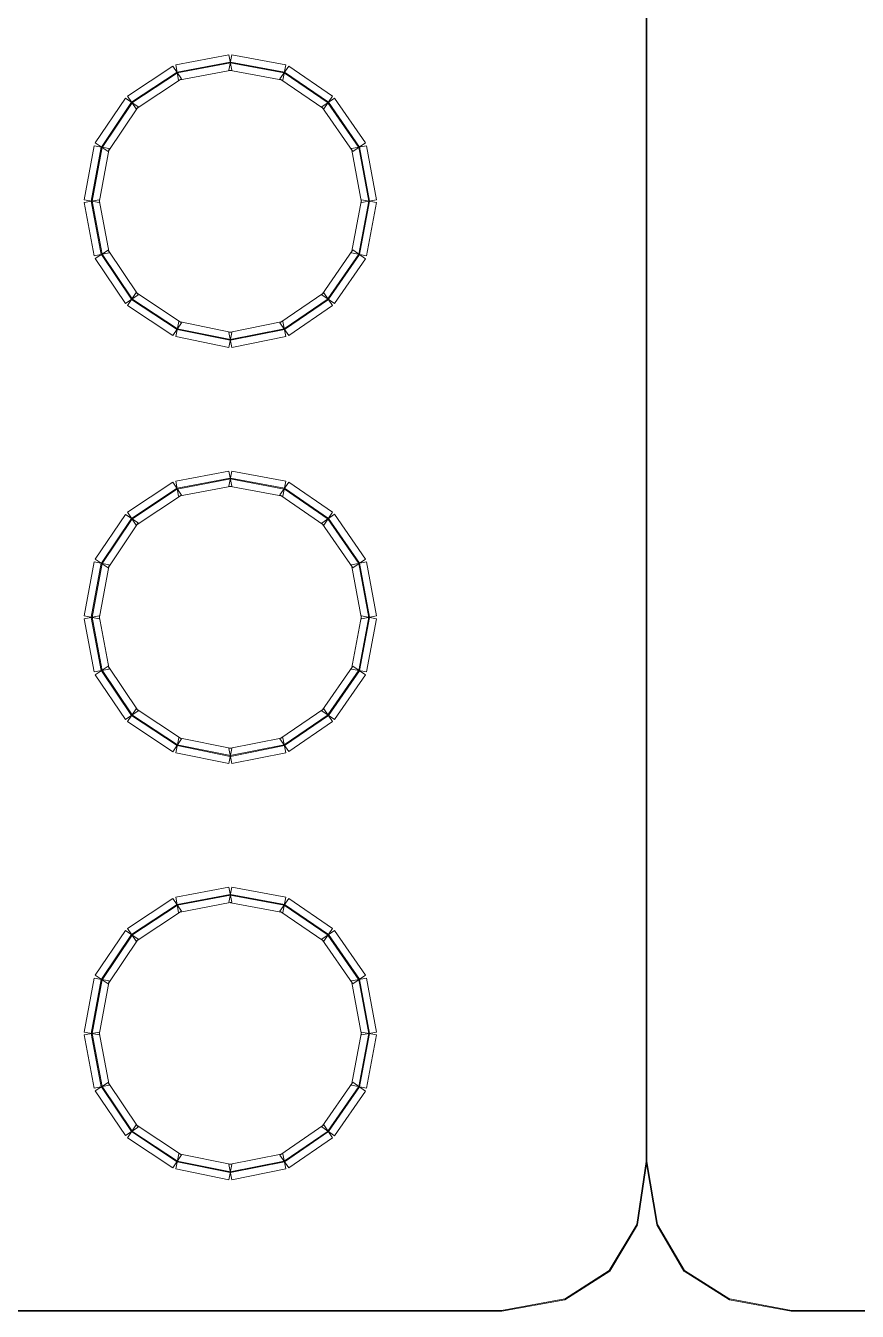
# Model space of a CAD drawing. Header units: millimetres. Extents: x -200 to 200, y -162 to 219.
# Drawn here: x 7.26 to 35.81, y -161.91 to -117.78 of the extents above; entities that cross this region are included whole.
import ezdxf

# ---------------------------------------------------------------- set-up
doc = ezdxf.new("R2010")
doc.units = ezdxf.units.MM
doc.header["$MEASUREMENT"] = 0

msp = doc.modelspace()

# ---------------------------------------------------------------- linework, layer by layer
at = {"color": 1, "lineweight": 5}
for points in [[(28.5563, -71.7942), (28.5563, -71.7942), (28.5828, -71.7942), (28.5828, -71.7942), (28.5828, -71.7942), (28.5828, -71.7942), (28.5828, -156.7622), (28.5828, -156.7622), (28.5828, -156.7622), (28.5828, -156.7622), (28.5563, -156.7622), (28.5563, -156.7622), (28.5563, -156.7622), (28.5563, -156.7622), (28.5563, -71.7942), (28.5563, -71.7942)], [(28.5565, -156.7603), (28.5565, -156.7603), (28.5826, -156.7641), (28.5826, -156.7641), (28.5826, -156.7641), (28.5826, -156.7641), (28.2652, -158.9333), (28.2652, -158.9333), (28.2652, -158.9333), (28.2652, -158.9333), (28.239, -158.9295), (28.239, -158.9295), (28.239, -158.9295), (28.239, -158.9295), (28.5565, -156.7603), (28.5565, -156.7603)], [(28.9529, -158.9292), (28.9529, -158.9292), (28.9268, -158.9336), (28.9268, -158.9336), (28.9268, -158.9336), (28.9268, -158.9336), (28.5565, -156.7644), (28.5565, -156.7644), (28.5565, -156.7644), (28.5565, -156.7644), (28.5826, -156.76), (28.5826, -156.76), (28.5826, -156.76), (28.5826, -156.76), (28.9529, -158.9292), (28.9529, -158.9292)], [(28.2408, -158.9246), (28.2408, -158.9246), (28.2634, -158.9382), (28.2634, -158.9382), (28.2634, -158.9382), (28.2634, -158.9382), (27.3111, -160.5254), (27.3111, -160.5254), (27.3111, -160.5254), (27.3111, -160.5254), (27.2884, -160.5118), (27.2884, -160.5118), (27.2884, -160.5118), (27.2884, -160.5118), (28.2408, -158.9246), (28.2408, -158.9246)], [(29.8772, -160.5119), (29.8772, -160.5119), (29.8543, -160.5253), (29.8543, -160.5253), (29.8543, -160.5253), (29.8543, -160.5253), (28.9285, -158.9381), (28.9285, -158.9381), (28.9285, -158.9381), (28.9285, -158.9381), (28.9513, -158.9247), (28.9513, -158.9247), (28.9513, -158.9247), (28.9513, -158.9247), (29.8772, -160.5119), (29.8772, -160.5119)], [(27.2927, -160.5074), (27.2927, -160.5074), (27.3069, -160.5297), (27.3069, -160.5297), (27.3069, -160.5297), (27.3069, -160.5297), (25.7726, -161.5085), (25.7726, -161.5085), (25.7726, -161.5085), (25.7726, -161.5085), (25.7584, -161.4862), (25.7584, -161.4862), (25.7584, -161.4862), (25.7584, -161.4862), (27.2927, -160.5074), (27.2927, -160.5074)], [(31.4335, -161.4862), (31.4335, -161.4862), (31.4195, -161.5086), (31.4195, -161.5086), (31.4195, -161.5086), (31.4195, -161.5086), (29.8587, -160.5298), (29.8587, -160.5298), (29.8587, -160.5298), (29.8587, -160.5298), (29.8728, -160.5074), (29.8728, -160.5074), (29.8728, -160.5074), (29.8728, -160.5074), (31.4335, -161.4862), (31.4335, -161.4862)], [(25.7631, -161.4843), (25.7631, -161.4843), (25.7679, -161.5104), (25.7679, -161.5104), (25.7679, -161.5104), (25.7679, -161.5104), (23.5987, -161.9072), (23.5987, -161.9072), (23.5987, -161.9072), (23.5987, -161.9072), (23.5939, -161.8811), (23.5939, -161.8811), (23.5939, -161.8811), (23.5939, -161.8811), (25.7631, -161.4843), (25.7631, -161.4843)], [(33.5452, -161.8812), (33.5452, -161.8812), (33.5403, -161.9072), (33.5403, -161.9072), (33.5403, -161.9072), (33.5403, -161.9072), (31.4241, -161.5104), (31.4241, -161.5104), (31.4241, -161.5104), (31.4241, -161.5104), (31.4289, -161.4844), (31.4289, -161.4844), (31.4289, -161.4844), (31.4289, -161.4844), (33.5452, -161.8812), (33.5452, -161.8812)], [(23.5963, -161.8809), (23.5963, -161.8809), (23.5963, -161.9074), (23.5963, -161.9074), (23.5963, -161.9074), (23.5963, -161.9074), (4.9732, -161.9074), (4.9732, -161.9074), (4.9732, -161.9074), (4.9732, -161.9074), (4.9732, -161.8809), (4.9732, -161.8809), (4.9732, -161.8809), (4.9732, -161.8809), (23.5963, -161.8809), (23.5963, -161.8809)], [(33.5428, -161.9074), (33.5428, -161.9074), (33.5428, -161.8809), (33.5428, -161.8809), (33.5428, -161.8809), (33.5428, -161.8809), (80.7354, -161.8809), (80.7354, -161.8809), (80.7354, -161.8809), (80.7354, -161.8809), (80.7354, -161.9074), (80.7354, -161.9074), (80.7354, -161.9074), (80.7354, -161.9074), (33.5428, -161.9074), (33.5428, -161.9074)]]:
    msp.add_open_spline(points, degree=3, knots=[0, 0, 0, 0, 0.25, 0.25, 0.25, 0.25, 0.5, 0.5, 0.5, 0.5, 0.75, 0.75, 0.75, 0.75, 1, 1, 1, 1], dxfattribs=at)
at = {"color": 4, "lineweight": 5}
for points in [[(14.2358, -118.7799), (14.2358, -118.7799), (14.3337, -119.2998), (14.3337, -119.2998), (14.3337, -119.2998), (14.3337, -119.2998), (12.5085, -119.6437), (12.5085, -119.6437), (12.5085, -119.6437), (12.5085, -119.6437), (12.4105, -119.1238), (12.4105, -119.1238), (12.4105, -119.1238), (12.4105, -119.1238), (14.2358, -118.7799), (14.2358, -118.7799)], [(14.2823, -119.0268), (14.2823, -119.0268), (14.2872, -119.0528), (14.2872, -119.0528), (14.2872, -119.0528), (14.2872, -119.0528), (12.4619, -119.3967), (12.4619, -119.3967), (12.4619, -119.3967), (12.4619, -119.3967), (12.457, -119.3707), (12.457, -119.3707), (12.457, -119.3707), (12.457, -119.3707), (14.2823, -119.0268), (14.2823, -119.0268)], [(16.1848, -119.1236), (16.1848, -119.1236), (16.0882, -119.6438), (16.0882, -119.6438), (16.0882, -119.6438), (16.0882, -119.6438), (14.2365, -119.2999), (14.2365, -119.2999), (14.2365, -119.2999), (14.2365, -119.2999), (14.3331, -118.7797), (14.3331, -118.7797), (14.3331, -118.7797), (14.3331, -118.7797), (16.1848, -119.1236), (16.1848, -119.1236)], [(16.1389, -119.3707), (16.1389, -119.3707), (16.1341, -119.3967), (16.1341, -119.3967), (16.1341, -119.3967), (16.1341, -119.3967), (14.2824, -119.0528), (14.2824, -119.0528), (14.2824, -119.0528), (14.2824, -119.0528), (14.2872, -119.0268), (14.2872, -119.0268), (14.2872, -119.0268), (14.2872, -119.0268), (16.1389, -119.3707), (16.1389, -119.3707)], [(12.3136, -119.163), (12.3136, -119.163), (12.6054, -119.6044), (12.6054, -119.6044), (12.6054, -119.6044), (12.6054, -119.6044), (11.0446, -120.6361), (11.0446, -120.6361), (11.0446, -120.6361), (11.0446, -120.6361), (10.7529, -120.1947), (10.7529, -120.1947), (10.7529, -120.1947), (10.7529, -120.1947), (12.3136, -119.163), (12.3136, -119.163)], [(12.4522, -119.3727), (12.4522, -119.3727), (12.4668, -119.3947), (12.4668, -119.3947), (12.4668, -119.3947), (12.4668, -119.3947), (10.906, -120.4264), (10.906, -120.4264), (10.906, -120.4264), (10.906, -120.4264), (10.8915, -120.4044), (10.8915, -120.4044), (10.8915, -120.4044), (10.8915, -120.4044), (12.4522, -119.3727), (12.4522, -119.3727)], [(17.7937, -120.1971), (17.7937, -120.1971), (17.495, -120.6337), (17.495, -120.6337), (17.495, -120.6337), (17.495, -120.6337), (15.9871, -119.602), (15.9871, -119.602), (15.9871, -119.602), (15.9871, -119.602), (16.2859, -119.1654), (16.2859, -119.1654), (16.2859, -119.1654), (16.2859, -119.1654), (17.7937, -120.1971), (17.7937, -120.1971)], [(17.6518, -120.4045), (17.6518, -120.4045), (17.6369, -120.4263), (17.6369, -120.4263), (17.6369, -120.4263), (17.6369, -120.4263), (16.129, -119.3946), (16.129, -119.3946), (16.129, -119.3946), (16.129, -119.3946), (16.144, -119.3728), (16.144, -119.3728), (16.144, -119.3728), (16.144, -119.3728), (17.6518, -120.4045), (17.6518, -120.4045)], [(10.6792, -120.2678), (10.6792, -120.2678), (11.1183, -120.563), (11.1183, -120.563), (11.1183, -120.563), (11.1183, -120.563), (10.0866, -122.0973), (10.0866, -122.0973), (10.0866, -122.0973), (10.0866, -122.0973), (9.6475, -121.8021), (9.6475, -121.8021), (9.6475, -121.8021), (9.6475, -121.8021), (10.6792, -120.2678), (10.6792, -120.2678)], [(10.8878, -120.408), (10.8878, -120.408), (10.9097, -120.4228), (10.9097, -120.4228), (10.9097, -120.4228), (10.9097, -120.4228), (9.878, -121.9571), (9.878, -121.9571), (9.878, -121.9571), (9.878, -121.9571), (9.8561, -121.9423), (9.8561, -121.9423), (9.8561, -121.9423), (9.8561, -121.9423), (10.8878, -120.408), (10.8878, -120.408)], [(18.9202, -121.7995), (18.9202, -121.7995), (18.4847, -122.0999), (18.4847, -122.0999), (18.4847, -122.0999), (18.4847, -122.0999), (17.4266, -120.5656), (17.4266, -120.5656), (17.4266, -120.5656), (17.4266, -120.5656), (17.8621, -120.2652), (17.8621, -120.2652), (17.8621, -120.2652), (17.8621, -120.2652), (18.9202, -121.7995), (18.9202, -121.7995)], [(18.7134, -121.9422), (18.7134, -121.9422), (18.6916, -121.9572), (18.6916, -121.9572), (18.6916, -121.9572), (18.6916, -121.9572), (17.6334, -120.4229), (17.6334, -120.4229), (17.6334, -120.4229), (17.6334, -120.4229), (17.6552, -120.4079), (17.6552, -120.4079), (17.6552, -120.4079), (17.6552, -120.4079), (18.7134, -121.9422), (18.7134, -121.9422)], [(9.607, -121.9014), (9.607, -121.9014), (10.1272, -121.998), (10.1272, -121.998), (10.1272, -121.998), (10.1272, -121.998), (9.7833, -123.8497), (9.7833, -123.8497), (9.7833, -123.8497), (9.7833, -123.8497), (9.2631, -123.7531), (9.2631, -123.7531), (9.2631, -123.7531), (9.2631, -123.7531), (9.607, -121.9014), (9.607, -121.9014)], [(9.8541, -121.9473), (9.8541, -121.9473), (9.8801, -121.9521), (9.8801, -121.9521), (9.8801, -121.9521), (9.8801, -121.9521), (9.5362, -123.8038), (9.5362, -123.8038), (9.5362, -123.8038), (9.5362, -123.8038), (9.5102, -123.799), (9.5102, -123.799), (9.5102, -123.799), (9.5102, -123.799), (9.8541, -121.9473), (9.8541, -121.9473)], [(19.3064, -123.7531), (19.3064, -123.7531), (18.7863, -123.8497), (18.7863, -123.8497), (18.7863, -123.8497), (18.7863, -123.8497), (18.4424, -121.998), (18.4424, -121.998), (18.4424, -121.998), (18.4424, -121.998), (18.9626, -121.9014), (18.9626, -121.9014), (18.9626, -121.9014), (18.9626, -121.9014), (19.3064, -123.7531), (19.3064, -123.7531)], [(19.0594, -123.799), (19.0594, -123.799), (19.0334, -123.8038), (19.0334, -123.8038), (19.0334, -123.8038), (19.0334, -123.8038), (18.6895, -121.9521), (18.6895, -121.9521), (18.6895, -121.9521), (18.6895, -121.9521), (18.7155, -121.9473), (18.7155, -121.9473), (18.7155, -121.9473), (18.7155, -121.9473), (19.0594, -123.799), (19.0594, -123.799)], [(9.2632, -123.8504), (9.2632, -123.8504), (9.7831, -123.7524), (9.7831, -123.7524), (9.7831, -123.7524), (9.7831, -123.7524), (10.127, -125.5777), (10.127, -125.5777), (10.127, -125.5777), (10.127, -125.5777), (9.6071, -125.6757), (9.6071, -125.6757), (9.6071, -125.6757), (9.6071, -125.6757), (9.2632, -123.8504), (9.2632, -123.8504)], [(9.5102, -123.8039), (9.5102, -123.8039), (9.5362, -123.799), (9.5362, -123.799), (9.5362, -123.799), (9.5362, -123.799), (9.8801, -125.6242), (9.8801, -125.6242), (9.8801, -125.6242), (9.8801, -125.6242), (9.8541, -125.6291), (9.8541, -125.6291), (9.8541, -125.6291), (9.8541, -125.6291), (9.5102, -123.8039), (9.5102, -123.8039)], [(18.9624, -125.6757), (18.9624, -125.6757), (18.4425, -125.5777), (18.4425, -125.5777), (18.4425, -125.5777), (18.4425, -125.5777), (18.7864, -123.7524), (18.7864, -123.7524), (18.7864, -123.7524), (18.7864, -123.7524), (19.3063, -123.8504), (19.3063, -123.8504), (19.3063, -123.8504), (19.3063, -123.8504), (18.9624, -125.6757), (18.9624, -125.6757)], [(18.7155, -125.6291), (18.7155, -125.6291), (18.6895, -125.6242), (18.6895, -125.6242), (18.6895, -125.6242), (18.6895, -125.6242), (19.0334, -123.799), (19.0334, -123.799), (19.0334, -123.799), (19.0334, -123.799), (19.0594, -123.8039), (19.0594, -123.8039), (19.0594, -123.8039), (19.0594, -123.8039), (18.7155, -125.6291), (18.7155, -125.6291)], [(9.6475, -125.7743), (9.6475, -125.7743), (10.0866, -125.4791), (10.0866, -125.4791), (10.0866, -125.4791), (10.0866, -125.4791), (11.1183, -127.0134), (11.1183, -127.0134), (11.1183, -127.0134), (11.1183, -127.0134), (10.6792, -127.3086), (10.6792, -127.3086), (10.6792, -127.3086), (10.6792, -127.3086), (9.6475, -125.7743), (9.6475, -125.7743)], [(9.8561, -125.6341), (9.8561, -125.6341), (9.878, -125.6193), (9.878, -125.6193), (9.878, -125.6193), (9.878, -125.6193), (10.9097, -127.1536), (10.9097, -127.1536), (10.9097, -127.1536), (10.9097, -127.1536), (10.8878, -127.1684), (10.8878, -127.1684), (10.8878, -127.1684), (10.8878, -127.1684), (9.8561, -125.6341), (9.8561, -125.6341)], [(17.8621, -127.3112), (17.8621, -127.3112), (17.4266, -127.0108), (17.4266, -127.0108), (17.4266, -127.0108), (17.4266, -127.0108), (18.4847, -125.4765), (18.4847, -125.4765), (18.4847, -125.4765), (18.4847, -125.4765), (18.9202, -125.7769), (18.9202, -125.7769), (18.9202, -125.7769), (18.9202, -125.7769), (17.8621, -127.3112), (17.8621, -127.3112)], [(17.6552, -127.1685), (17.6552, -127.1685), (17.6334, -127.1535), (17.6334, -127.1535), (17.6334, -127.1535), (17.6334, -127.1535), (18.6916, -125.6192), (18.6916, -125.6192), (18.6916, -125.6192), (18.6916, -125.6192), (18.7134, -125.6342), (18.7134, -125.6342), (18.7134, -125.6342), (18.7134, -125.6342), (17.6552, -127.1685), (17.6552, -127.1685)], [(10.7529, -127.3817), (10.7529, -127.3817), (11.0446, -126.9403), (11.0446, -126.9403), (11.0446, -126.9403), (11.0446, -126.9403), (12.6054, -127.972), (12.6054, -127.972), (12.6054, -127.972), (12.6054, -127.972), (12.3136, -128.4133), (12.3136, -128.4133), (12.3136, -128.4133), (12.3136, -128.4133), (10.7529, -127.3817), (10.7529, -127.3817)], [(16.2859, -128.411), (16.2859, -128.411), (15.9871, -127.9743), (15.9871, -127.9743), (15.9871, -127.9743), (15.9871, -127.9743), (17.495, -126.9427), (17.495, -126.9427), (17.495, -126.9427), (17.495, -126.9427), (17.7937, -127.3793), (17.7937, -127.3793), (17.7937, -127.3793), (17.7937, -127.3793), (16.2859, -128.411), (16.2859, -128.411)], [(10.8915, -127.172), (10.8915, -127.172), (10.906, -127.1499), (10.906, -127.1499), (10.906, -127.1499), (10.906, -127.1499), (12.4668, -128.1816), (12.4668, -128.1816), (12.4668, -128.1816), (12.4668, -128.1816), (12.4522, -128.2037), (12.4522, -128.2037), (12.4522, -128.2037), (12.4522, -128.2037), (10.8915, -127.172), (10.8915, -127.172)], [(16.144, -128.2036), (16.144, -128.2036), (16.129, -128.1817), (16.129, -128.1817), (16.129, -128.1817), (16.129, -128.1817), (17.6369, -127.1501), (17.6369, -127.1501), (17.6369, -127.1501), (17.6369, -127.1501), (17.6518, -127.1719), (17.6518, -127.1719), (17.6518, -127.1719), (17.6518, -127.1719), (16.144, -128.2036), (16.144, -128.2036)], [(12.4069, -128.4519), (12.4069, -128.4519), (12.5121, -127.9334), (12.5121, -127.9334), (12.5121, -127.9334), (12.5121, -127.9334), (14.3374, -128.3038), (14.3374, -128.3038), (14.3374, -128.3038), (14.3374, -128.3038), (14.2322, -128.8223), (14.2322, -128.8223), (14.2322, -128.8223), (14.2322, -128.8223), (12.4069, -128.4519), (12.4069, -128.4519)], [(14.3366, -128.8224), (14.3366, -128.8224), (14.2329, -128.3036), (14.2329, -128.3036), (14.2329, -128.3036), (14.2329, -128.3036), (16.0846, -127.9333), (16.0846, -127.9333), (16.0846, -127.9333), (16.0846, -127.9333), (16.1884, -128.4521), (16.1884, -128.4521), (16.1884, -128.4521), (16.1884, -128.4521), (14.3366, -128.8224), (14.3366, -128.8224)], [(12.4569, -128.2056), (12.4569, -128.2056), (12.4621, -128.1797), (12.4621, -128.1797), (12.4621, -128.1797), (12.4621, -128.1797), (14.2874, -128.55), (14.2874, -128.55), (14.2874, -128.55), (14.2874, -128.55), (14.2821, -128.576), (14.2821, -128.576), (14.2821, -128.576), (14.2821, -128.576), (12.4569, -128.2056), (12.4569, -128.2056)], [(14.2874, -128.576), (14.2874, -128.576), (14.2822, -128.55), (14.2822, -128.55), (14.2822, -128.55), (14.2822, -128.55), (16.1339, -128.1797), (16.1339, -128.1797), (16.1339, -128.1797), (16.1339, -128.1797), (16.1391, -128.2056), (16.1391, -128.2056), (16.1391, -128.2056), (16.1391, -128.2056), (14.2874, -128.576), (14.2874, -128.576)], [(14.2358, -133.0646), (14.2358, -133.0646), (14.3337, -133.5846), (14.3337, -133.5846), (14.3337, -133.5846), (14.3337, -133.5846), (12.5085, -133.9285), (12.5085, -133.9285), (12.5085, -133.9285), (12.5085, -133.9285), (12.4105, -133.4085), (12.4105, -133.4085), (12.4105, -133.4085), (12.4105, -133.4085), (14.2358, -133.0646), (14.2358, -133.0646)], [(16.1848, -133.4084), (16.1848, -133.4084), (16.0882, -133.9286), (16.0882, -133.9286), (16.0882, -133.9286), (16.0882, -133.9286), (14.2365, -133.5847), (14.2365, -133.5847), (14.2365, -133.5847), (14.2365, -133.5847), (14.3331, -133.0645), (14.3331, -133.0645), (14.3331, -133.0645), (14.3331, -133.0645), (16.1848, -133.4084), (16.1848, -133.4084)], [(12.3136, -133.4478), (12.3136, -133.4478), (12.6054, -133.8892), (12.6054, -133.8892), (12.6054, -133.8892), (12.6054, -133.8892), (11.0446, -134.9208), (11.0446, -134.9208), (11.0446, -134.9208), (11.0446, -134.9208), (10.7529, -134.4795), (10.7529, -134.4795), (10.7529, -134.4795), (10.7529, -134.4795), (12.3136, -133.4478), (12.3136, -133.4478)], [(12.4522, -133.6575), (12.4522, -133.6575), (12.4668, -133.6795), (12.4668, -133.6795), (12.4668, -133.6795), (12.4668, -133.6795), (10.906, -134.7112), (10.906, -134.7112), (10.906, -134.7112), (10.906, -134.7112), (10.8915, -134.6891), (10.8915, -134.6891), (10.8915, -134.6891), (10.8915, -134.6891), (12.4522, -133.6575), (12.4522, -133.6575)], [(14.2823, -133.3116), (14.2823, -133.3116), (14.2872, -133.3376), (14.2872, -133.3376), (14.2872, -133.3376), (14.2872, -133.3376), (12.4619, -133.6815), (12.4619, -133.6815), (12.4619, -133.6815), (12.4619, -133.6815), (12.457, -133.6555), (12.457, -133.6555), (12.457, -133.6555), (12.457, -133.6555), (14.2823, -133.3116), (14.2823, -133.3116)], [(16.1389, -133.6555), (16.1389, -133.6555), (16.1341, -133.6815), (16.1341, -133.6815), (16.1341, -133.6815), (16.1341, -133.6815), (14.2824, -133.3376), (14.2824, -133.3376), (14.2824, -133.3376), (14.2824, -133.3376), (14.2872, -133.3116), (14.2872, -133.3116), (14.2872, -133.3116), (14.2872, -133.3116), (16.1389, -133.6555), (16.1389, -133.6555)], [(17.7937, -134.4819), (17.7937, -134.4819), (17.495, -134.9185), (17.495, -134.9185), (17.495, -134.9185), (17.495, -134.9185), (15.9871, -133.8868), (15.9871, -133.8868), (15.9871, -133.8868), (15.9871, -133.8868), (16.2859, -133.4502), (16.2859, -133.4502), (16.2859, -133.4502), (16.2859, -133.4502), (17.7937, -134.4819), (17.7937, -134.4819)], [(17.6518, -134.6893), (17.6518, -134.6893), (17.6369, -134.7111), (17.6369, -134.7111), (17.6369, -134.7111), (17.6369, -134.7111), (16.129, -133.6794), (16.129, -133.6794), (16.129, -133.6794), (16.129, -133.6794), (16.144, -133.6576), (16.144, -133.6576), (16.144, -133.6576), (16.144, -133.6576), (17.6518, -134.6893), (17.6518, -134.6893)], [(10.6792, -134.5526), (10.6792, -134.5526), (11.1183, -134.8478), (11.1183, -134.8478), (11.1183, -134.8478), (11.1183, -134.8478), (10.0866, -136.3821), (10.0866, -136.3821), (10.0866, -136.3821), (10.0866, -136.3821), (9.6475, -136.0869), (9.6475, -136.0869), (9.6475, -136.0869), (9.6475, -136.0869), (10.6792, -134.5526), (10.6792, -134.5526)], [(18.9202, -136.0843), (18.9202, -136.0843), (18.4847, -136.3846), (18.4847, -136.3846), (18.4847, -136.3846), (18.4847, -136.3846), (17.4266, -134.8504), (17.4266, -134.8504), (17.4266, -134.8504), (17.4266, -134.8504), (17.8621, -134.55), (17.8621, -134.55), (17.8621, -134.55), (17.8621, -134.55), (18.9202, -136.0843), (18.9202, -136.0843)], [(10.8878, -134.6928), (10.8878, -134.6928), (10.9097, -134.7076), (10.9097, -134.7076), (10.9097, -134.7076), (10.9097, -134.7076), (9.878, -136.2418), (9.878, -136.2418), (9.878, -136.2418), (9.878, -136.2418), (9.8561, -136.2271), (9.8561, -136.2271), (9.8561, -136.2271), (9.8561, -136.2271), (10.8878, -134.6928), (10.8878, -134.6928)], [(18.7134, -136.227), (18.7134, -136.227), (18.6916, -136.242), (18.6916, -136.242), (18.6916, -136.242), (18.6916, -136.242), (17.6334, -134.7077), (17.6334, -134.7077), (17.6334, -134.7077), (17.6334, -134.7077), (17.6552, -134.6927), (17.6552, -134.6927), (17.6552, -134.6927), (17.6552, -134.6927), (18.7134, -136.227), (18.7134, -136.227)], [(9.607, -136.1862), (9.607, -136.1862), (10.1272, -136.2828), (10.1272, -136.2828), (10.1272, -136.2828), (10.1272, -136.2828), (9.7833, -138.1345), (9.7833, -138.1345), (9.7833, -138.1345), (9.7833, -138.1345), (9.2631, -138.0379), (9.2631, -138.0379), (9.2631, -138.0379), (9.2631, -138.0379), (9.607, -136.1862), (9.607, -136.1862)], [(9.8541, -136.232), (9.8541, -136.232), (9.8801, -136.2369), (9.8801, -136.2369), (9.8801, -136.2369), (9.8801, -136.2369), (9.5362, -138.0886), (9.5362, -138.0886), (9.5362, -138.0886), (9.5362, -138.0886), (9.5102, -138.0838), (9.5102, -138.0838), (9.5102, -138.0838), (9.5102, -138.0838), (9.8541, -136.232), (9.8541, -136.232)], [(19.3064, -138.0379), (19.3064, -138.0379), (18.7863, -138.1345), (18.7863, -138.1345), (18.7863, -138.1345), (18.7863, -138.1345), (18.4424, -136.2828), (18.4424, -136.2828), (18.4424, -136.2828), (18.4424, -136.2828), (18.9626, -136.1862), (18.9626, -136.1862), (18.9626, -136.1862), (18.9626, -136.1862), (19.3064, -138.0379), (19.3064, -138.0379)], [(19.0594, -138.0838), (19.0594, -138.0838), (19.0334, -138.0886), (19.0334, -138.0886), (19.0334, -138.0886), (19.0334, -138.0886), (18.6895, -136.2369), (18.6895, -136.2369), (18.6895, -136.2369), (18.6895, -136.2369), (18.7155, -136.232), (18.7155, -136.232), (18.7155, -136.232), (18.7155, -136.232), (19.0594, -138.0838), (19.0594, -138.0838)], [(9.2632, -138.1352), (9.2632, -138.1352), (9.7831, -138.0372), (9.7831, -138.0372), (9.7831, -138.0372), (9.7831, -138.0372), (10.127, -139.8625), (10.127, -139.8625), (10.127, -139.8625), (10.127, -139.8625), (9.6071, -139.9604), (9.6071, -139.9604), (9.6071, -139.9604), (9.6071, -139.9604), (9.2632, -138.1352), (9.2632, -138.1352)], [(9.5102, -138.0886), (9.5102, -138.0886), (9.5362, -138.0837), (9.5362, -138.0837), (9.5362, -138.0837), (9.5362, -138.0837), (9.8801, -139.909), (9.8801, -139.909), (9.8801, -139.909), (9.8801, -139.909), (9.8541, -139.9139), (9.8541, -139.9139), (9.8541, -139.9139), (9.8541, -139.9139), (9.5102, -138.0886), (9.5102, -138.0886)], [(18.9624, -139.9604), (18.9624, -139.9604), (18.4425, -139.8625), (18.4425, -139.8625), (18.4425, -139.8625), (18.4425, -139.8625), (18.7864, -138.0372), (18.7864, -138.0372), (18.7864, -138.0372), (18.7864, -138.0372), (19.3063, -138.1352), (19.3063, -138.1352), (19.3063, -138.1352), (19.3063, -138.1352), (18.9624, -139.9604), (18.9624, -139.9604)], [(18.7155, -139.9139), (18.7155, -139.9139), (18.6895, -139.909), (18.6895, -139.909), (18.6895, -139.909), (18.6895, -139.909), (19.0334, -138.0837), (19.0334, -138.0837), (19.0334, -138.0837), (19.0334, -138.0837), (19.0594, -138.0886), (19.0594, -138.0886), (19.0594, -138.0886), (19.0594, -138.0886), (18.7155, -139.9139), (18.7155, -139.9139)], [(9.6475, -140.0591), (9.6475, -140.0591), (10.0866, -139.7639), (10.0866, -139.7639), (10.0866, -139.7639), (10.0866, -139.7639), (11.1183, -141.2982), (11.1183, -141.2982), (11.1183, -141.2982), (11.1183, -141.2982), (10.6792, -141.5934), (10.6792, -141.5934), (10.6792, -141.5934), (10.6792, -141.5934), (9.6475, -140.0591), (9.6475, -140.0591)], [(17.8621, -141.5959), (17.8621, -141.5959), (17.4266, -141.2956), (17.4266, -141.2956), (17.4266, -141.2956), (17.4266, -141.2956), (18.4847, -139.7613), (18.4847, -139.7613), (18.4847, -139.7613), (18.4847, -139.7613), (18.9202, -140.0617), (18.9202, -140.0617), (18.9202, -140.0617), (18.9202, -140.0617), (17.8621, -141.5959), (17.8621, -141.5959)], [(9.8561, -139.9188), (9.8561, -139.9188), (9.878, -139.9041), (9.878, -139.9041), (9.878, -139.9041), (9.878, -139.9041), (10.9097, -141.4384), (10.9097, -141.4384), (10.9097, -141.4384), (10.9097, -141.4384), (10.8878, -141.4531), (10.8878, -141.4531), (10.8878, -141.4531), (10.8878, -141.4531), (9.8561, -139.9188), (9.8561, -139.9188)], [(17.6552, -141.4533), (17.6552, -141.4533), (17.6334, -141.4383), (17.6334, -141.4383), (17.6334, -141.4383), (17.6334, -141.4383), (18.6916, -139.904), (18.6916, -139.904), (18.6916, -139.904), (18.6916, -139.904), (18.7134, -139.919), (18.7134, -139.919), (18.7134, -139.919), (18.7134, -139.919), (17.6552, -141.4533), (17.6552, -141.4533)], [(10.7529, -141.6664), (10.7529, -141.6664), (11.0446, -141.2251), (11.0446, -141.2251), (11.0446, -141.2251), (11.0446, -141.2251), (12.6054, -142.2568), (12.6054, -142.2568), (12.6054, -142.2568), (12.6054, -142.2568), (12.3136, -142.6981), (12.3136, -142.6981), (12.3136, -142.6981), (12.3136, -142.6981), (10.7529, -141.6664), (10.7529, -141.6664)], [(10.8915, -141.4568), (10.8915, -141.4568), (10.906, -141.4347), (10.906, -141.4347), (10.906, -141.4347), (10.906, -141.4347), (12.4668, -142.4664), (12.4668, -142.4664), (12.4668, -142.4664), (12.4668, -142.4664), (12.4522, -142.4885), (12.4522, -142.4885), (12.4522, -142.4885), (12.4522, -142.4885), (10.8915, -141.4568), (10.8915, -141.4568)], [(16.2859, -142.6958), (16.2859, -142.6958), (15.9871, -142.2591), (15.9871, -142.2591), (15.9871, -142.2591), (15.9871, -142.2591), (17.495, -141.2274), (17.495, -141.2274), (17.495, -141.2274), (17.495, -141.2274), (17.7937, -141.6641), (17.7937, -141.6641), (17.7937, -141.6641), (17.7937, -141.6641), (16.2859, -142.6958), (16.2859, -142.6958)], [(16.144, -142.4884), (16.144, -142.4884), (16.129, -142.4665), (16.129, -142.4665), (16.129, -142.4665), (16.129, -142.4665), (17.6369, -141.4348), (17.6369, -141.4348), (17.6369, -141.4348), (17.6369, -141.4348), (17.6518, -141.4567), (17.6518, -141.4567), (17.6518, -141.4567), (17.6518, -141.4567), (16.144, -142.4884), (16.144, -142.4884)], [(12.4069, -142.7367), (12.4069, -142.7367), (12.5121, -142.2182), (12.5121, -142.2182), (12.5121, -142.2182), (12.5121, -142.2182), (14.3374, -142.5885), (14.3374, -142.5885), (14.3374, -142.5885), (14.3374, -142.5885), (14.2322, -143.107), (14.2322, -143.107), (14.2322, -143.107), (14.2322, -143.107), (12.4069, -142.7367), (12.4069, -142.7367)], [(12.4569, -142.4904), (12.4569, -142.4904), (12.4621, -142.4645), (12.4621, -142.4645), (12.4621, -142.4645), (12.4621, -142.4645), (14.2874, -142.8348), (14.2874, -142.8348), (14.2874, -142.8348), (14.2874, -142.8348), (14.2821, -142.8607), (14.2821, -142.8607), (14.2821, -142.8607), (14.2821, -142.8607), (12.4569, -142.4904), (12.4569, -142.4904)], [(14.3366, -143.1072), (14.3366, -143.1072), (14.2329, -142.5884), (14.2329, -142.5884), (14.2329, -142.5884), (14.2329, -142.5884), (16.0846, -142.218), (16.0846, -142.218), (16.0846, -142.218), (16.0846, -142.218), (16.1884, -142.7368), (16.1884, -142.7368), (16.1884, -142.7368), (16.1884, -142.7368), (14.3366, -143.1072), (14.3366, -143.1072)], [(14.2874, -142.8608), (14.2874, -142.8608), (14.2822, -142.8348), (14.2822, -142.8348), (14.2822, -142.8348), (14.2822, -142.8348), (16.1339, -142.4645), (16.1339, -142.4645), (16.1339, -142.4645), (16.1339, -142.4645), (16.1391, -142.4904), (16.1391, -142.4904), (16.1391, -142.4904), (16.1391, -142.4904), (14.2874, -142.8608), (14.2874, -142.8608)], [(14.2358, -147.3494), (14.2358, -147.3494), (14.3337, -147.8693), (14.3337, -147.8693), (14.3337, -147.8693), (14.3337, -147.8693), (12.5085, -148.2132), (12.5085, -148.2132), (12.5085, -148.2132), (12.5085, -148.2132), (12.4105, -147.6933), (12.4105, -147.6933), (12.4105, -147.6933), (12.4105, -147.6933), (14.2358, -147.3494), (14.2358, -147.3494)], [(16.1848, -147.6932), (16.1848, -147.6932), (16.0882, -148.2134), (16.0882, -148.2134), (16.0882, -148.2134), (16.0882, -148.2134), (14.2365, -147.8695), (14.2365, -147.8695), (14.2365, -147.8695), (14.2365, -147.8695), (14.3331, -147.3493), (14.3331, -147.3493), (14.3331, -147.3493), (14.3331, -147.3493), (16.1848, -147.6932), (16.1848, -147.6932)], [(12.3136, -147.7326), (12.3136, -147.7326), (12.6054, -148.1739), (12.6054, -148.1739), (12.6054, -148.1739), (12.6054, -148.1739), (11.0446, -149.2056), (11.0446, -149.2056), (11.0446, -149.2056), (11.0446, -149.2056), (10.7529, -148.7643), (10.7529, -148.7643), (10.7529, -148.7643), (10.7529, -148.7643), (12.3136, -147.7326), (12.3136, -147.7326)], [(14.2823, -147.5964), (14.2823, -147.5964), (14.2872, -147.6224), (14.2872, -147.6224), (14.2872, -147.6224), (14.2872, -147.6224), (12.4619, -147.9663), (12.4619, -147.9663), (12.4619, -147.9663), (12.4619, -147.9663), (12.457, -147.9403), (12.457, -147.9403), (12.457, -147.9403), (12.457, -147.9403), (14.2823, -147.5964), (14.2823, -147.5964)], [(16.1389, -147.9403), (16.1389, -147.9403), (16.1341, -147.9663), (16.1341, -147.9663), (16.1341, -147.9663), (16.1341, -147.9663), (14.2824, -147.6224), (14.2824, -147.6224), (14.2824, -147.6224), (14.2824, -147.6224), (14.2872, -147.5964), (14.2872, -147.5964), (14.2872, -147.5964), (14.2872, -147.5964), (16.1389, -147.9403), (16.1389, -147.9403)], [(17.7937, -148.7666), (17.7937, -148.7666), (17.495, -149.2033), (17.495, -149.2033), (17.495, -149.2033), (17.495, -149.2033), (15.9871, -148.1716), (15.9871, -148.1716), (15.9871, -148.1716), (15.9871, -148.1716), (16.2859, -147.735), (16.2859, -147.735), (16.2859, -147.735), (16.2859, -147.735), (17.7937, -148.7666), (17.7937, -148.7666)], [(12.4522, -147.9422), (12.4522, -147.9422), (12.4668, -147.9643), (12.4668, -147.9643), (12.4668, -147.9643), (12.4668, -147.9643), (10.906, -148.996), (10.906, -148.996), (10.906, -148.996), (10.906, -148.996), (10.8915, -148.9739), (10.8915, -148.9739), (10.8915, -148.9739), (10.8915, -148.9739), (12.4522, -147.9422), (12.4522, -147.9422)], [(17.6518, -148.974), (17.6518, -148.974), (17.6369, -148.9959), (17.6369, -148.9959), (17.6369, -148.9959), (17.6369, -148.9959), (16.129, -147.9642), (16.129, -147.9642), (16.129, -147.9642), (16.129, -147.9642), (16.144, -147.9424), (16.144, -147.9424), (16.144, -147.9424), (16.144, -147.9424), (17.6518, -148.974), (17.6518, -148.974)], [(10.6792, -148.8373), (10.6792, -148.8373), (11.1183, -149.1326), (11.1183, -149.1326), (11.1183, -149.1326), (11.1183, -149.1326), (10.0866, -150.6668), (10.0866, -150.6668), (10.0866, -150.6668), (10.0866, -150.6668), (9.6475, -150.3716), (9.6475, -150.3716), (9.6475, -150.3716), (9.6475, -150.3716), (10.6792, -148.8373), (10.6792, -148.8373)], [(10.8878, -148.9776), (10.8878, -148.9776), (10.9097, -148.9923), (10.9097, -148.9923), (10.9097, -148.9923), (10.9097, -148.9923), (9.878, -150.5266), (9.878, -150.5266), (9.878, -150.5266), (9.878, -150.5266), (9.8561, -150.5119), (9.8561, -150.5119), (9.8561, -150.5119), (9.8561, -150.5119), (10.8878, -148.9776), (10.8878, -148.9776)], [(18.9202, -150.3691), (18.9202, -150.3691), (18.4847, -150.6694), (18.4847, -150.6694), (18.4847, -150.6694), (18.4847, -150.6694), (17.4266, -149.1351), (17.4266, -149.1351), (17.4266, -149.1351), (17.4266, -149.1351), (17.8621, -148.8348), (17.8621, -148.8348), (17.8621, -148.8348), (17.8621, -148.8348), (18.9202, -150.3691), (18.9202, -150.3691)], [(18.7134, -150.5117), (18.7134, -150.5117), (18.6916, -150.5267), (18.6916, -150.5267), (18.6916, -150.5267), (18.6916, -150.5267), (17.6334, -148.9925), (17.6334, -148.9925), (17.6334, -148.9925), (17.6334, -148.9925), (17.6552, -148.9774), (17.6552, -148.9774), (17.6552, -148.9774), (17.6552, -148.9774), (18.7134, -150.5117), (18.7134, -150.5117)], [(9.607, -150.4709), (9.607, -150.4709), (10.1272, -150.5675), (10.1272, -150.5675), (10.1272, -150.5675), (10.1272, -150.5675), (9.7833, -152.4193), (9.7833, -152.4193), (9.7833, -152.4193), (9.7833, -152.4193), (9.2631, -152.3227), (9.2631, -152.3227), (9.2631, -152.3227), (9.2631, -152.3227), (9.607, -150.4709), (9.607, -150.4709)], [(19.3064, -152.3227), (19.3064, -152.3227), (18.7863, -152.4193), (18.7863, -152.4193), (18.7863, -152.4193), (18.7863, -152.4193), (18.4424, -150.5675), (18.4424, -150.5675), (18.4424, -150.5675), (18.4424, -150.5675), (18.9626, -150.4709), (18.9626, -150.4709), (18.9626, -150.4709), (18.9626, -150.4709), (19.3064, -152.3227), (19.3064, -152.3227)], [(9.8541, -150.5168), (9.8541, -150.5168), (9.8801, -150.5217), (9.8801, -150.5217), (9.8801, -150.5217), (9.8801, -150.5217), (9.5362, -152.3734), (9.5362, -152.3734), (9.5362, -152.3734), (9.5362, -152.3734), (9.5102, -152.3686), (9.5102, -152.3686), (9.5102, -152.3686), (9.5102, -152.3686), (9.8541, -150.5168), (9.8541, -150.5168)], [(19.0594, -152.3686), (19.0594, -152.3686), (19.0334, -152.3734), (19.0334, -152.3734), (19.0334, -152.3734), (19.0334, -152.3734), (18.6895, -150.5217), (18.6895, -150.5217), (18.6895, -150.5217), (18.6895, -150.5217), (18.7155, -150.5168), (18.7155, -150.5168), (18.7155, -150.5168), (18.7155, -150.5168), (19.0594, -152.3686), (19.0594, -152.3686)], [(9.2632, -152.4199), (9.2632, -152.4199), (9.7831, -152.322), (9.7831, -152.322), (9.7831, -152.322), (9.7831, -152.322), (10.127, -154.1473), (10.127, -154.1473), (10.127, -154.1473), (10.127, -154.1473), (9.6071, -154.2452), (9.6071, -154.2452), (9.6071, -154.2452), (9.6071, -154.2452), (9.2632, -152.4199), (9.2632, -152.4199)], [(9.5102, -152.3734), (9.5102, -152.3734), (9.5362, -152.3685), (9.5362, -152.3685), (9.5362, -152.3685), (9.5362, -152.3685), (9.8801, -154.1938), (9.8801, -154.1938), (9.8801, -154.1938), (9.8801, -154.1938), (9.8541, -154.1987), (9.8541, -154.1987), (9.8541, -154.1987), (9.8541, -154.1987), (9.5102, -152.3734), (9.5102, -152.3734)], [(18.9624, -154.2452), (18.9624, -154.2452), (18.4425, -154.1473), (18.4425, -154.1473), (18.4425, -154.1473), (18.4425, -154.1473), (18.7864, -152.322), (18.7864, -152.322), (18.7864, -152.322), (18.7864, -152.322), (19.3063, -152.4199), (19.3063, -152.4199), (19.3063, -152.4199), (19.3063, -152.4199), (18.9624, -154.2452), (18.9624, -154.2452)], [(18.7155, -154.1987), (18.7155, -154.1987), (18.6895, -154.1938), (18.6895, -154.1938), (18.6895, -154.1938), (18.6895, -154.1938), (19.0334, -152.3685), (19.0334, -152.3685), (19.0334, -152.3685), (19.0334, -152.3685), (19.0594, -152.3734), (19.0594, -152.3734), (19.0594, -152.3734), (19.0594, -152.3734), (18.7155, -154.1987), (18.7155, -154.1987)], [(9.6475, -154.3439), (9.6475, -154.3439), (10.0866, -154.0486), (10.0866, -154.0486), (10.0866, -154.0486), (10.0866, -154.0486), (11.1183, -155.5829), (11.1183, -155.5829), (11.1183, -155.5829), (11.1183, -155.5829), (10.6792, -155.8781), (10.6792, -155.8781), (10.6792, -155.8781), (10.6792, -155.8781), (9.6475, -154.3439), (9.6475, -154.3439)], [(9.8561, -154.2036), (9.8561, -154.2036), (9.878, -154.1889), (9.878, -154.1889), (9.878, -154.1889), (9.878, -154.1889), (10.9097, -155.7232), (10.9097, -155.7232), (10.9097, -155.7232), (10.9097, -155.7232), (10.8878, -155.7379), (10.8878, -155.7379), (10.8878, -155.7379), (10.8878, -155.7379), (9.8561, -154.2036), (9.8561, -154.2036)], [(17.8621, -155.8807), (17.8621, -155.8807), (17.4266, -155.5804), (17.4266, -155.5804), (17.4266, -155.5804), (17.4266, -155.5804), (18.4847, -154.0461), (18.4847, -154.0461), (18.4847, -154.0461), (18.4847, -154.0461), (18.9202, -154.3464), (18.9202, -154.3464), (18.9202, -154.3464), (18.9202, -154.3464), (17.8621, -155.8807), (17.8621, -155.8807)], [(17.6552, -155.738), (17.6552, -155.738), (17.6334, -155.723), (17.6334, -155.723), (17.6334, -155.723), (17.6334, -155.723), (18.6916, -154.1887), (18.6916, -154.1887), (18.6916, -154.1887), (18.6916, -154.1887), (18.7134, -154.2038), (18.7134, -154.2038), (18.7134, -154.2038), (18.7134, -154.2038), (17.6552, -155.738), (17.6552, -155.738)], [(10.7529, -155.9512), (10.7529, -155.9512), (11.0446, -155.5099), (11.0446, -155.5099), (11.0446, -155.5099), (11.0446, -155.5099), (12.6054, -156.5415), (12.6054, -156.5415), (12.6054, -156.5415), (12.6054, -156.5415), (12.3136, -156.9829), (12.3136, -156.9829), (12.3136, -156.9829), (12.3136, -156.9829), (10.7529, -155.9512), (10.7529, -155.9512)], [(10.8915, -155.7416), (10.8915, -155.7416), (10.906, -155.7195), (10.906, -155.7195), (10.906, -155.7195), (10.906, -155.7195), (12.4668, -156.7512), (12.4668, -156.7512), (12.4668, -156.7512), (12.4668, -156.7512), (12.4522, -156.7733), (12.4522, -156.7733), (12.4522, -156.7733), (12.4522, -156.7733), (10.8915, -155.7416), (10.8915, -155.7416)], [(16.2859, -156.9805), (16.2859, -156.9805), (15.9871, -156.5439), (15.9871, -156.5439), (15.9871, -156.5439), (15.9871, -156.5439), (17.495, -155.5122), (17.495, -155.5122), (17.495, -155.5122), (17.495, -155.5122), (17.7937, -155.9489), (17.7937, -155.9489), (17.7937, -155.9489), (17.7937, -155.9489), (16.2859, -156.9805), (16.2859, -156.9805)], [(16.144, -156.7731), (16.144, -156.7731), (16.129, -156.7513), (16.129, -156.7513), (16.129, -156.7513), (16.129, -156.7513), (17.6369, -155.7196), (17.6369, -155.7196), (17.6369, -155.7196), (17.6369, -155.7196), (17.6518, -155.7415), (17.6518, -155.7415), (17.6518, -155.7415), (17.6518, -155.7415), (16.144, -156.7731), (16.144, -156.7731)], [(12.4069, -157.0215), (12.4069, -157.0215), (12.5121, -156.503), (12.5121, -156.503), (12.5121, -156.503), (12.5121, -156.503), (14.3374, -156.8733), (14.3374, -156.8733), (14.3374, -156.8733), (14.3374, -156.8733), (14.2322, -157.3918), (14.2322, -157.3918), (14.2322, -157.3918), (14.2322, -157.3918), (12.4069, -157.0215), (12.4069, -157.0215)], [(14.3366, -157.392), (14.3366, -157.392), (14.2329, -156.8732), (14.2329, -156.8732), (14.2329, -156.8732), (14.2329, -156.8732), (16.0846, -156.5028), (16.0846, -156.5028), (16.0846, -156.5028), (16.0846, -156.5028), (16.1884, -157.0216), (16.1884, -157.0216), (16.1884, -157.0216), (16.1884, -157.0216), (14.3366, -157.392), (14.3366, -157.392)], [(12.4569, -156.7752), (12.4569, -156.7752), (12.4621, -156.7493), (12.4621, -156.7493), (12.4621, -156.7493), (12.4621, -156.7493), (14.2874, -157.1196), (14.2874, -157.1196), (14.2874, -157.1196), (14.2874, -157.1196), (14.2821, -157.1455), (14.2821, -157.1455), (14.2821, -157.1455), (14.2821, -157.1455), (12.4569, -156.7752), (12.4569, -156.7752)], [(14.2874, -157.1455), (14.2874, -157.1455), (14.2822, -157.1196), (14.2822, -157.1196), (14.2822, -157.1196), (14.2822, -157.1196), (16.1339, -156.7492), (16.1339, -156.7492), (16.1339, -156.7492), (16.1339, -156.7492), (16.1391, -156.7752), (16.1391, -156.7752), (16.1391, -156.7752), (16.1391, -156.7752), (14.2874, -157.1455), (14.2874, -157.1455)]]:
    msp.add_open_spline(points, degree=3, knots=[0, 0, 0, 0, 0.25, 0.25, 0.25, 0.25, 0.5, 0.5, 0.5, 0.5, 0.75, 0.75, 0.75, 0.75, 1, 1, 1, 1], dxfattribs=at)

doc.saveas('drawing.dxf')
